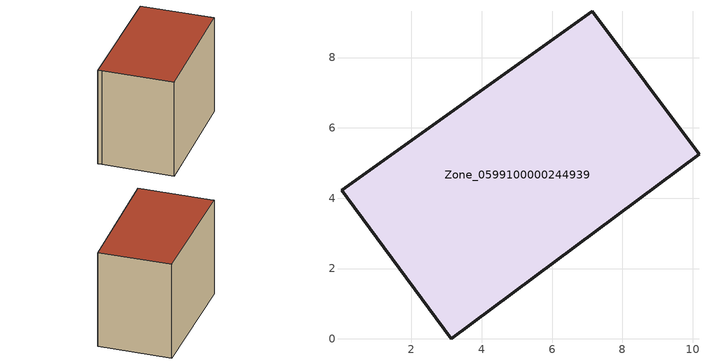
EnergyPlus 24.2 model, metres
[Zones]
Zone_0599100000244939
 floor ground (C_G): 0.01,4.22 7.15,9.32 10.18,5.25 3.13,0 0.18,4.01 z0
 wall outside (C_F): 10.18,5.25 7.15,9.32 0.01,4.22 0.18,4.01 3.13,0 10.18,5.25 z0:7.1
 roof outside (C_R): 7.15,9.32 0.01,4.22 0.18,4.01 3.13,0 10.18,5.25 z7.1
[BUILDING]
Pand.0599100000244939: North Axis=0; Terrain=City; Loads Convergence Tolerance Value=0.04; Temperature Convergence Tolerance Value=0.4; Solar Distribution=FullExterior; Maximum Number of Warmup Days=25; Minimum Number of Warmup Days=1
[Site:Location]
Rotterdam.The.Hague.AP_ZH_NLD Design_Conditions: Latitude=51.96; Longitude=4.45; Time Zone=1; Elevation=-4.5
[SITE:GROUNDTEMPERATURE:BUILDINGSURFACE]
18, 18, 18, 18, 18, 18, 18, 18, 18, 18, 18, 18
[MATERIAL] Thermal Absorptance=0.9; Solar Absorptance=0.7; Visible Absorptance=0.7
Name | Roughness | Thickness | Conductivity | Density | Specific Heat
G.TC.1946 | MediumSmooth | 0.15 | 1 | 540 | 1210
F.TC.1946 | Rough | 0.3 | 0.857143 | 1920 | 840
R.TC.1946 | MediumRough | 0.2 | 0.909091 | 1500 | 1000
[CONSTRUCTION]
C_G: G.TC.1946
C_F: F.TC.1946
C_R: R.TC.1946
[ZONE]
Zone_0599100000244939: Type=1; Multiplier=1; Ceiling Height=Autocalculate; Volume=Autocalculate; Floor Area=autocalculate; Part of Total Floor Area=Yes
[ZONEINFILTRATION:DESIGNFLOWRATE]
Infil_Zone_0599100000244939: Zone or ZoneList or Space or SpaceList=Zone_0599100000244939; Schedule=AlwaysOn; Design Flow Rate Calculation Method=Flow/Area; Flow Rate per Floor Area=0.003; Constant Term Coefficient=1; Temperature Term Coefficient=0; Velocity Term Coefficient=0; Velocity Squared Term Coefficient=0
[HVACTEMPLATE:ZONE:IDEALLOADSAIRSYSTEM]
Zone_0599100000244939: Maximum Heating Supply Air Temperature=50; Minimum Cooling Supply Air Temperature=13; Maximum Heating Supply Air Humidity Ratio=0.0156; Minimum Cooling Supply Air Humidity Ratio=0.0077; Heating Limit=NoLimit; Cooling Limit=NoLimit; Dehumidification Control Type=ConstantSensibleHeatRatio; Cooling Sensible Heat Ratio=0.7; Dehumidification Setpoint=60; Humidification Control Type=None; Humidification Setpoint=30; Outdoor Air Method=None; Outdoor Air Flow Rate per Person=0.00944; Outdoor Air Flow Rate per Zone Floor Area=0; Outdoor Air Flow Rate per Zone=0; Demand Controlled Ventilation Type=None; Outdoor Air Economizer Type=NoEconomizer; Heat Recovery Type=None; Sensible Heat Recovery Effectiveness=0.7; Latent Heat Recovery Effectiveness=0.65
[ZONECONTROL:THERMOSTAT]
ThermostatControl_Zone_0599100000244939: Zone or ZoneList=Zone_0599100000244939; Control Type Schedule=DualSetpointControlType; Control 1=Thermostat_Zone_0599100000244939; Temperature Difference Between Cutout And Setpoint=0
[THERMOSTATSETPOINT:DUALSETPOINT]
Thermostat_Zone_0599100000244939: Heating Setpoint Temperature Schedule=HeatingSetpoint_Zone_0599100000244939; Cooling Setpoint Temperature Schedule=CoolingSetpoint_Zone_0599100000244939
[SCHEDULE:COMPACT]
HeatingSetpoint_Zone_0599100000244939: Through: 12/31, For: AllDays, Until: 24:00, 21
CoolingSetpoint_Zone_0599100000244939: Through: 12/31, For: AllDays, Until: 24:00, 24
DualSetpointControlType: Through: 12/31, For: AllDays, Until: 24:00, 4
AlwaysOn: Through: 12/31, For: AllDays, Until: 24:00, 1
